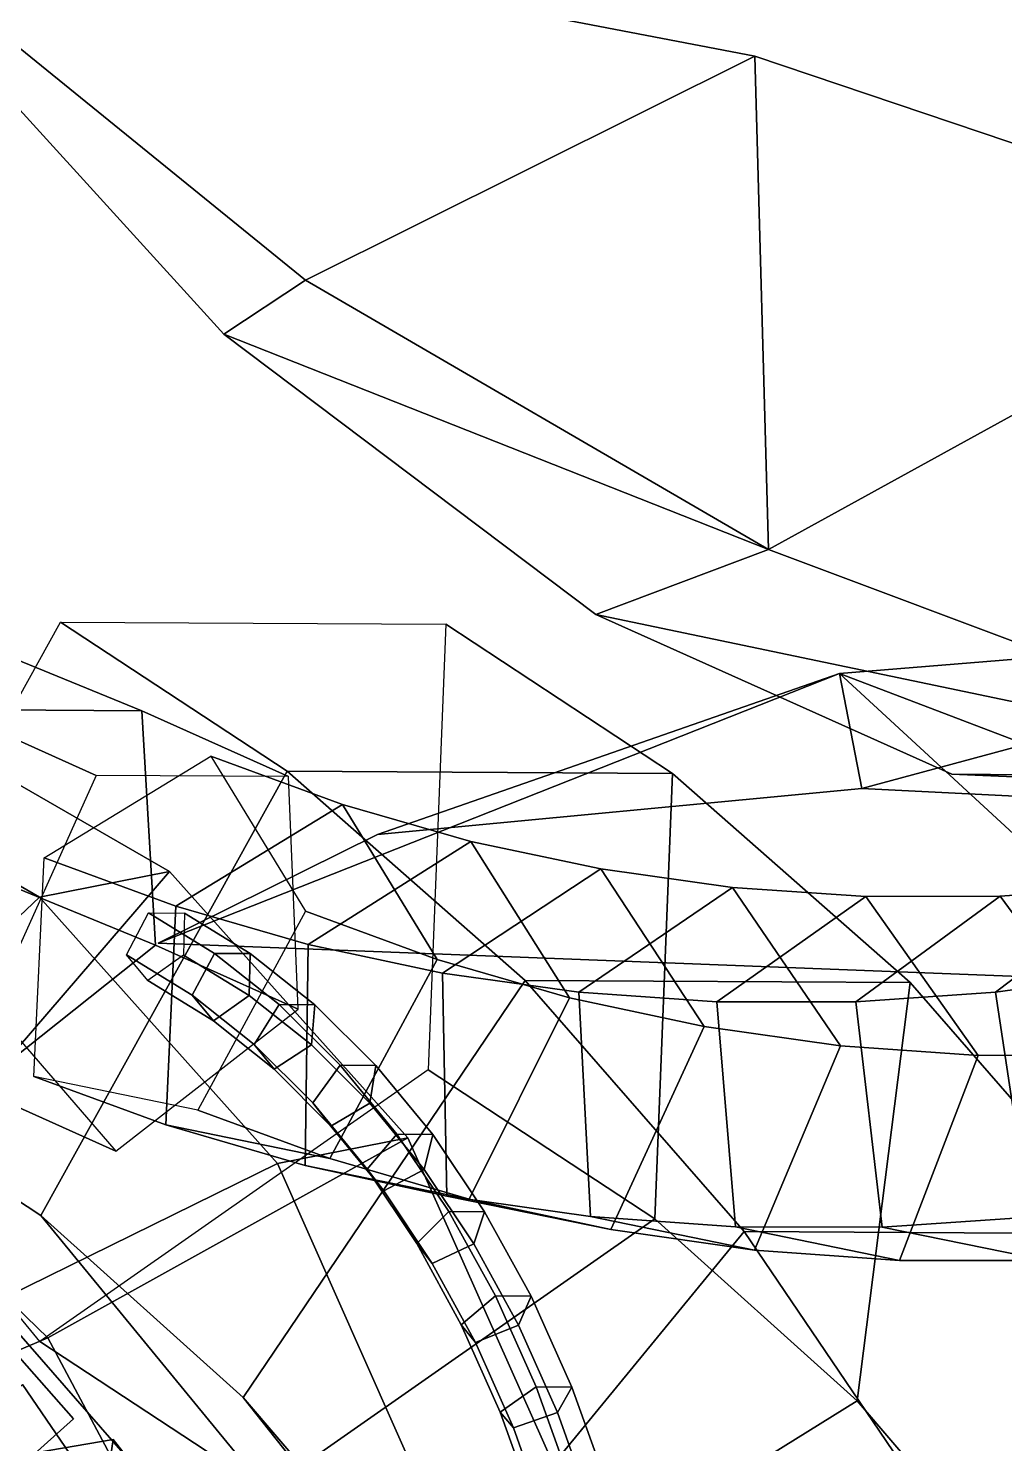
# Model space of a CAD drawing. Header units: metres. Extents: x -219 to 389, y -251 to 301.
# Drawn here: x 284.36 to 294.67, y -23.81 to -8.87 of the extents above; entities that cross this region are included whole.
import ezdxf

# ---------------------------------------------------------------- set-up
doc = ezdxf.new("R2010")
doc.units = ezdxf.units.M

msp = doc.modelspace()

# ---------------------------------------------------------------- linework, layer by layer
at = {"layer": 'Breeder_2Pdcel', "color": 3}
for points in [[(285.8521, -17.7699, 783.7935), (282.6245, -15.9078, 783.0243), (280.9627, -20.1652, 780.7407), (282.9583, -21.1325, 781.2147)], [(284.4799, -18.03974, 788.8207), (281.2583, -16.1765, 788.0296), (282.6245, -15.9078, 783.0243), (285.8521, -17.7699, 783.7935)], [(280.7711, -21.5626, 789.2279), (278.785, -20.5934, 788.719), (281.2583, -16.1765, 788.0296), (284.4799, -18.03974, 788.8207)], [(288.3694, -20.5807, 784.3179), (285.8521, -17.7699, 783.7935), (282.9583, -21.1325, 781.2147), (284.5678, -22.6916, 781.5515)], [(286.9913, -20.8517, 789.3671), (284.4799, -18.03974, 788.8207), (285.8521, -17.7699, 783.7935), (288.3694, -20.5807, 784.3179)], [(282.371, -23.1235, 789.5997), (280.7711, -21.5626, 789.2279), (284.4799, -18.03974, 788.8207), (286.9913, -20.8517, 789.3671)], [(289.9204, -24.05843, 784.5428), (288.3694, -20.5807, 784.3179), (284.5678, -22.6916, 781.5515), (285.63, -24.6842, 781.7155)], [(288.5363, -24.3306, 789.614), (286.9913, -20.8517, 789.3671), (288.3694, -20.5807, 784.3179), (289.9204, -24.05843, 784.5428)], [(283.4237, -25.1181, 789.7988), (282.371, -23.1235, 789.5997), (286.9913, -20.8517, 789.3671), (288.5363, -24.3306, 789.614)], [(284.5678, -22.6916, 781.5515), (282.9583, -21.1325, 781.2147), (279.8362, -23.4631, 784.5541), (280.8818, -24.2541, 784.797)], [(285.63, -24.6842, 781.7155), (284.5678, -22.6916, 781.5515), (280.8818, -24.2541, 784.797), (281.6378, -25.3354, 784.9453)]]:
    msp.add_3dface(points, dxfattribs=at)
at = {"layer": 'Breeder_2Pdncle', "color": 3}
for points in [[(284.7042, -15.1393, 798.2482), (287.0952, -16.7127, 800.9146), (284.4942, -21.3998, 800.481), (282.1032, -19.8263, 797.8146)], [(288.7691, -15.1615, 794.5899), (291.1601, -16.735, 797.2562), (287.0952, -16.7127, 800.9146), (284.7042, -15.1393, 798.2482)], [(288.5826, -19.8618, 791.9834), (290.9736, -21.4353, 794.6497), (291.1601, -16.735, 797.2562), (288.7691, -15.1615, 794.5899)], [(287.0952, -16.7127, 800.9146), (289.6064, -18.9197, 803.7183), (286.6323, -23.3191, 802.8683), (284.4942, -21.3998, 800.481)], [(291.1601, -16.735, 797.2562), (293.6713, -18.942, 800.06), (289.6064, -18.9197, 803.7183), (287.0952, -16.7127, 800.9146)], [(290.9736, -21.4353, 794.6497), (293.1117, -23.3545, 797.0371), (293.6713, -18.942, 800.06), (291.1601, -16.735, 797.2562)], [(289.6064, -18.9197, 803.7183), (291.9166, -21.5708, 806.3014), (288.5959, -25.6162, 805.0643), (286.6323, -23.3191, 802.8683)], [(293.6713, -18.942, 800.06), (295.9815, -21.5931, 802.6431), (291.9166, -21.5708, 806.3014), (289.6064, -18.9197, 803.7183)], [(293.1117, -23.3545, 797.0371), (295.0753, -25.6517, 799.233), (295.9815, -21.5931, 802.6431), (293.6713, -18.942, 800.06)], [(282.1032, -19.8263, 797.8146), (284.4942, -21.3998, 800.481), (286.8775, -24.3018, 796.6313), (284.4865, -22.7283, 793.965)], [(284.4865, -22.7283, 793.965), (286.8775, -24.3018, 796.6313), (290.9736, -21.4353, 794.6497), (288.5826, -19.8618, 791.9834)], [(284.4942, -21.3998, 800.481), (286.6323, -23.3191, 802.8683), (288.7863, -26.04426, 798.7628), (286.8775, -24.3018, 796.6313)], [(286.8775, -24.3018, 796.6313), (288.7863, -26.04426, 798.7628), (293.1117, -23.3545, 797.0371), (290.9736, -21.4353, 794.6497)], [(291.9166, -21.5708, 806.3014), (293.991, -24.6262, 808.6249), (290.3557, -28.2566, 807.0356), (288.5959, -25.6162, 805.0643)], [(295.9815, -21.5931, 802.6431), (298.0559, -24.6485, 804.9666), (293.991, -24.6262, 808.6249), (291.9166, -21.5708, 806.3014)], [(286.6323, -23.3191, 802.8683), (288.5959, -25.6162, 805.0643), (290.537, -28.1238, 800.7208), (288.7863, -26.04426, 798.7628)], [(288.7863, -26.04426, 798.7628), (290.537, -28.1238, 800.7208), (295.0753, -25.6517, 799.233), (293.1117, -23.3545, 797.0371)]]:
    msp.add_3dface(points, dxfattribs=at)
at = {"layer": 'Breeder_2Petal1', "color": 3}
for points in [[(278.5061, -29.2297, 771.7657), (281.6749, -19.6808, 772.9276), (285.365, -23.9092, 770.0188)], [(278.5061, -29.2297, 771.7657), (285.365, -23.9092, 770.0188), (281.6749, -19.6808, 772.9276)], [(278.5061, -29.2297, 771.7657), (284.8398, -23.5458, 768.9239), (282.0882, -20.426, 773.7292)], [(278.5061, -29.2297, 771.7657), (282.0882, -20.426, 773.7292), (284.8398, -23.5458, 768.9239)], [(278.5061, -29.2297, 771.7657), (284.3037, -23.1838, 777.4584), (286.9665, -27.0851, 773.2576)], [(278.5061, -29.2297, 771.7657), (286.9665, -27.0851, 773.2576), (284.3037, -23.1838, 777.4584)], [(283.7969, -33.6497, 794.8663), (278.4498, -24.927, 784.6623), (285.2585, -23.7641, 793.2198)], [(283.7969, -33.6497, 794.8663), (285.2585, -23.7641, 793.2198), (278.4498, -24.927, 784.6623)], [(283.7969, -33.6497, 794.8663), (285.2585, -23.7641, 793.2198), (287.3496, -26.4277, 798.5573)], [(283.7969, -33.6497, 794.8663), (287.3496, -26.4277, 798.5573), (285.2585, -23.7641, 793.2198)]]:
    msp.add_3dface(points, dxfattribs=at)
at = {"layer": 'Breeder_Intrnd', "color": 3}
for points in [[(284.0034, -15.4368, 791.3419), (285.5617, -16.07347, 793.0771), (283.531, -16.06235, 794.9047), (281.9727, -15.4257, 793.1694)], [(284.1881, -17.9265, 790.3493), (285.7057, -18.5473, 792.0394), (285.5617, -16.07347, 793.0771), (284.0034, -15.4368, 791.3419)], [(283.531, -16.06235, 794.9047), (285.0781, -16.756, 796.6281), (283.9756, -19.206, 796.6309), (282.4688, -18.5296, 794.9525)], [(285.5617, -16.07347, 793.0771), (287.1089, -16.7671, 794.8005), (285.0781, -16.756, 796.6281), (283.531, -16.06235, 794.9047)], [(285.7057, -18.5473, 792.0394), (287.2126, -19.2237, 793.7177), (287.1089, -16.7671, 794.8005), (285.5617, -16.07347, 793.0771)], [(286.2898, -16.5525, 795.4807), (287.6807, -17.06369, 797.0065), (285.92, -18.1358, 798.2524), (284.5291, -17.6246, 796.7266)], [(287.288, -18.189, 794.0223), (288.679, -18.7002, 795.5481), (287.6807, -17.06369, 797.0065), (286.2898, -16.5525, 795.4807)], [(287.6807, -17.06369, 797.0065), (289.0316, -17.4522, 798.4656), (287.3166, -18.5393, 799.7614), (285.92, -18.1358, 798.2524)], [(288.679, -18.7002, 795.5481), (290.0755, -19.1038, 797.0571), (289.0316, -17.4522, 798.4656), (287.6807, -17.06369, 797.0065)], [(289.0316, -17.4522, 798.4656), (290.4043, -17.7437, 799.927), (288.7359, -18.8426, 801.2726), (287.3166, -18.5393, 799.7614)], [(290.0755, -19.1038, 797.0571), (291.4948, -19.407, 798.5684), (290.4043, -17.7437, 799.927), (289.0316, -17.4522, 798.4656)], [(284.5291, -17.6246, 796.7266), (285.92, -18.1358, 798.2524), (285.8137, -20.445, 797.5756), (284.4228, -19.9338, 796.0499)], [(290.4043, -17.7437, 799.927), (291.7957, -17.9376, 801.387), (290.1745, -19.04488, 802.7825), (288.7359, -18.8426, 801.2726)], [(291.4948, -19.407, 798.5684), (292.9334, -19.6093, 800.0782), (291.7957, -17.9376, 801.387), (290.4043, -17.7437, 799.927)], [(296.0478, -17.9297, 805.7234), (297.4799, -17.7306, 807.1428), (296.0523, -18.8378, 808.7358), (294.5714, -19.042, 807.2676)], [(282.3126, -19.4456, 791.5295), (283.8052, -20.0567, 793.1917), (285.7057, -18.5473, 792.0394), (284.1881, -17.9265, 790.3493)], [(291.7957, -17.9376, 801.387), (293.2023, -18.03339, 802.842), (291.629, -19.1456, 804.2874), (290.1745, -19.04488, 802.7825)], [(293.2023, -18.03339, 802.842), (294.6208, -18.03075, 804.2886), (293.0958, -19.1446, 805.7836), (291.629, -19.1456, 804.2874)], [(292.9334, -19.6093, 800.0782), (294.3879, -19.7101, 801.5831), (293.2023, -18.03339, 802.842), (291.7957, -17.9376, 801.387)], [(294.6208, -18.03075, 804.2886), (296.0478, -17.9297, 805.7234), (294.5714, -19.042, 807.2676), (293.0958, -19.1446, 805.7836)], [(294.3879, -19.7101, 801.5831), (295.8547, -19.7091, 803.0794), (294.6208, -18.03075, 804.2886), (293.2023, -18.03339, 802.842)], [(295.8547, -19.7091, 803.0794), (297.3303, -19.6064, 804.5634), (296.0478, -17.9297, 805.7234), (294.6208, -18.03075, 804.2886)], [(285.92, -18.1358, 798.2524), (287.3166, -18.5393, 799.7614), (287.2847, -20.8729, 799.1656), (285.8137, -20.445, 797.5756)], [(286.1536, -20.2879, 794.3533), (287.5446, -20.7991, 795.8791), (288.679, -18.7002, 795.5481), (287.288, -18.189, 794.0223)], [(282.4688, -18.5296, 794.9525), (283.9756, -19.206, 796.6309), (285.2872, -20.7224, 794.8425), (283.8052, -20.0567, 793.1917)], [(283.8052, -20.0567, 793.1917), (285.2872, -20.7224, 794.8425), (287.2126, -19.2237, 793.7177), (285.7057, -18.5473, 792.0394)], [(287.3166, -18.5393, 799.7614), (288.7359, -18.8426, 801.2726), (288.7797, -21.1953, 800.7582), (287.2847, -20.8729, 799.1656)], [(287.5446, -20.7991, 795.8791), (289.0155, -21.2271, 797.4691), (290.0755, -19.1038, 797.0571), (288.679, -18.7002, 795.5481)], [(288.7359, -18.8426, 801.2726), (290.1745, -19.04488, 802.7825), (290.2952, -21.4112, 802.3494), (288.7797, -21.1953, 800.7582)], [(294.5714, -19.042, 807.2676), (296.0523, -18.8378, 808.7358), (296.4881, -21.2041, 808.6241), (294.9277, -21.4165, 807.0765)], [(289.0155, -21.2271, 797.4691), (290.5105, -21.5494, 799.0616), (291.4948, -19.407, 798.5684), (290.0755, -19.1038, 797.0571)], [(290.1745, -19.04488, 802.7825), (291.629, -19.1456, 804.2874), (291.8275, -21.5201, 803.9354), (290.2952, -21.4112, 802.3494)], [(293.0958, -19.1446, 805.7836), (294.5714, -19.042, 807.2676), (294.9277, -21.4165, 807.0765), (293.3729, -21.5219, 805.5123)], [(291.629, -19.1456, 804.2874), (293.0958, -19.1446, 805.7836), (293.3729, -21.5219, 805.5123), (291.8275, -21.5201, 803.9354)], [(290.5105, -21.5494, 799.0616), (292.026, -21.7653, 800.6528), (292.9334, -19.6093, 800.0782), (291.4948, -19.407, 798.5684)], [(292.026, -21.7653, 800.6528), (293.5583, -21.8743, 802.2388), (294.3879, -19.7101, 801.5831), (292.9334, -19.6093, 800.0782)], [(293.5583, -21.8743, 802.2388), (295.1037, -21.876, 803.8158), (295.8547, -19.7091, 803.0794), (294.3879, -19.7101, 801.5831)], [(284.4228, -19.9338, 796.0499), (285.8137, -20.445, 797.5756), (287.5446, -20.7991, 795.8791), (286.1536, -20.2879, 794.3533)], [(285.8137, -20.445, 797.5756), (287.2847, -20.8729, 799.1656), (289.0155, -21.2271, 797.4691), (287.5446, -20.7991, 795.8791)], [(287.2847, -20.8729, 799.1656), (288.7797, -21.1953, 800.7582), (290.5105, -21.5494, 799.0616), (289.0155, -21.2271, 797.4691)], [(288.7797, -21.1953, 800.7582), (290.2952, -21.4112, 802.3494), (292.026, -21.7653, 800.6528), (290.5105, -21.5494, 799.0616)], [(290.2952, -21.4112, 802.3494), (291.8275, -21.5201, 803.9354), (293.5583, -21.8743, 802.2388), (292.026, -21.7653, 800.6528)], [(293.3729, -21.5219, 805.5123), (294.9277, -21.4165, 807.0765), (296.6585, -21.7706, 805.3799), (295.1037, -21.876, 803.8158)], [(291.8275, -21.5201, 803.9354), (293.3729, -21.5219, 805.5123), (295.1037, -21.876, 803.8158), (293.5583, -21.8743, 802.2388)]]:
    msp.add_3dface(points, dxfattribs=at)
at = {"layer": 'Breeder_Petiole', "color": 3}
for points in [[(285.6334, -18.2076, 795.5919), (286.3276, -18.6343, 796.3659), (286.0929, -19.07478, 796.3336), (285.3987, -18.6481, 795.5596)], [(286.0114, -18.2097, 795.2517), (286.7057, -18.6363, 796.0257), (286.3276, -18.6343, 796.3659), (285.6334, -18.2076, 795.5919)], [(286.0013, -18.6514, 795.0173), (286.6955, -19.07808, 795.7913), (286.7057, -18.6363, 796.0257), (286.0114, -18.2097, 795.2517)], [(285.3987, -18.6481, 795.5596), (286.0929, -19.07478, 796.3336), (286.319, -19.3474, 795.9805), (285.6247, -18.9208, 795.2065)], [(285.6247, -18.9208, 795.2065), (286.319, -19.3474, 795.9805), (286.6955, -19.07808, 795.7913), (286.0013, -18.6514, 795.0173)], [(286.3276, -18.6343, 796.3659), (287.0106, -19.1751, 797.1281), (286.7476, -19.5957, 797.0642), (286.0929, -19.07478, 796.3336)], [(286.7057, -18.6363, 796.0257), (287.3886, -19.1772, 796.7878), (287.0106, -19.1751, 797.1281), (286.3276, -18.6343, 796.3659)], [(286.6955, -19.07808, 795.7913), (287.3502, -19.599, 796.5219), (287.3886, -19.1772, 796.7878), (286.7057, -18.6363, 796.0257)], [(286.0929, -19.07478, 796.3336), (286.7476, -19.5957, 797.0642), (286.9563, -19.8562, 796.6917), (286.319, -19.3474, 795.9805)], [(286.319, -19.3474, 795.9805), (286.9563, -19.8562, 796.6917), (287.3502, -19.599, 796.5219), (286.6955, -19.07808, 795.7913)], [(287.0106, -19.1751, 797.1281), (287.6544, -19.8136, 797.8474), (287.3646, -20.2103, 797.7536), (286.7476, -19.5957, 797.0642)], [(287.3886, -19.1772, 796.7878), (288.0325, -19.8157, 797.5072), (287.6544, -19.8136, 797.8474), (287.0106, -19.1751, 797.1281)], [(287.3502, -19.599, 796.5219), (287.9672, -20.2136, 797.2113), (288.0325, -19.8157, 797.5072), (287.3886, -19.1772, 796.7878)], [(286.7476, -19.5957, 797.0642), (287.3646, -20.2103, 797.7536), (287.5568, -20.4561, 797.3627), (286.9563, -19.8562, 796.6917)], [(286.9563, -19.8562, 796.6917), (287.5568, -20.4561, 797.3627), (287.9672, -20.2136, 797.2113), (287.3502, -19.599, 796.5219)], [(287.6544, -19.8136, 797.8474), (288.2531, -20.5437, 798.517), (287.9381, -20.9126, 798.3951), (287.3646, -20.2103, 797.7536)], [(288.0325, -19.8157, 797.5072), (288.6311, -20.5457, 798.1768), (288.2531, -20.5437, 798.517), (287.6544, -19.8136, 797.8474)], [(287.9672, -20.2136, 797.2113), (288.5407, -20.9159, 797.8528), (288.6311, -20.5457, 798.1768), (288.0325, -19.8157, 797.5072)], [(287.3646, -20.2103, 797.7536), (287.9381, -20.9126, 798.3951), (288.1149, -21.1413, 797.987), (287.5568, -20.4561, 797.3627)], [(287.5568, -20.4561, 797.3627), (288.1149, -21.1413, 797.987), (288.5407, -20.9159, 797.8528), (287.9672, -20.2136, 797.2113)], [(288.2531, -20.5437, 798.517), (288.8007, -21.3583, 799.1304), (288.4626, -21.6959, 798.9826), (287.9381, -20.9126, 798.3951)], [(288.6311, -20.5457, 798.1768), (289.1787, -21.3603, 798.7902), (288.8007, -21.3583, 799.1304), (288.2531, -20.5437, 798.517)], [(288.5407, -20.9159, 797.8528), (289.0652, -21.6992, 798.4403), (289.1787, -21.3603, 798.7902), (288.6311, -20.5457, 798.1768)], [(287.9381, -20.9126, 798.3951), (288.4626, -21.6959, 798.9826), (288.6251, -21.9054, 798.5585), (288.1149, -21.1413, 797.987)], [(288.1149, -21.1413, 797.987), (288.6251, -21.9054, 798.5585), (289.0652, -21.6992, 798.4403), (288.5407, -20.9159, 797.8528)], [(288.8007, -21.3583, 799.1304), (289.292, -22.2495, 799.6818), (288.9329, -22.5526, 799.5104), (288.4626, -21.6959, 798.9826)], [(289.1787, -21.3603, 798.7902), (289.67, -22.2516, 799.3416), (289.292, -22.2495, 799.6818), (288.8007, -21.3583, 799.1304)], [(289.0652, -21.6992, 798.4403), (289.5355, -22.5559, 798.9681), (289.67, -22.2516, 799.3416), (289.1787, -21.3603, 798.7902)], [(288.4626, -21.6959, 798.9826), (288.9329, -22.5526, 799.5104), (289.0826, -22.7409, 799.0719), (288.6251, -21.9054, 798.5585)], [(288.6251, -21.9054, 798.5585), (289.0826, -22.7409, 799.0719), (289.5355, -22.5559, 798.9681), (289.0652, -21.6992, 798.4403)], [(289.292, -22.2495, 799.6818), (289.7223, -23.2089, 800.1658), (289.3446, -23.4745, 799.9735), (288.9329, -22.5526, 799.5104)], [(289.67, -22.2516, 799.3416), (290.1003, -23.211, 799.8256), (289.7223, -23.2089, 800.1658), (289.292, -22.2495, 799.6818)], [(289.5355, -22.5559, 798.9681), (289.9472, -23.4778, 799.4312), (290.1003, -23.211, 799.8256), (289.67, -22.2516, 799.3416)], [(288.9329, -22.5526, 799.5104), (289.3446, -23.4745, 799.9735), (289.4828, -23.6397, 799.5221), (289.0826, -22.7409, 799.0719)], [(289.0826, -22.7409, 799.0719), (289.4828, -23.6397, 799.5221), (289.9472, -23.4778, 799.4312), (289.5355, -22.5559, 798.9681)], [(289.7223, -23.2089, 800.1658), (290.0874, -24.2271, 800.5776), (289.6937, -24.4526, 800.3673), (289.3446, -23.4745, 799.9735)], [(290.1003, -23.211, 799.8256), (290.4655, -24.2292, 800.2374), (290.0874, -24.2271, 800.5776), (289.7223, -23.2089, 800.1658)], [(289.9472, -23.4778, 799.4312), (290.2962, -24.4559, 799.825), (290.4655, -24.2292, 800.2374), (290.1003, -23.211, 799.8256)], [(289.3446, -23.4745, 799.9735), (289.6937, -24.4526, 800.3673), (289.822, -24.5932, 799.9048), (289.4828, -23.6397, 799.5221)], [(289.4828, -23.6397, 799.5221), (289.822, -24.5932, 799.9048), (290.2962, -24.4559, 799.825), (289.9472, -23.4778, 799.4312)]]:
    msp.add_3dface(points, dxfattribs=at)
at = {"layer": 'Breeder_Stipule', "color": 3}
for points in [[(287.2883, -11.5293, 832.858), (286.4273, -12.1009, 828.1151), (282.0129, -7.2457, 836.6092)], [(287.2883, -11.5293, 832.858), (282.0129, -7.2457, 836.6092), (286.4273, -12.1009, 828.1151)], [(292.0292, -9.1677, 832.0025), (287.2883, -11.5293, 832.858), (282.0129, -7.2457, 836.6092)], [(292.0292, -9.1677, 832.0025), (282.0129, -7.2457, 836.6092), (287.2883, -11.5293, 832.858)], [(292.0292, -9.1677, 832.0025), (292.1734, -14.3712, 828.9171), (287.2883, -11.5293, 832.858)], [(292.0292, -9.1677, 832.0025), (287.2883, -11.5293, 832.858), (292.1734, -14.3712, 828.9171)], [(292.0292, -9.1677, 832.0025), (297.9864, -11.1751, 828.3965), (292.1734, -14.3712, 828.9171)], [(292.0292, -9.1677, 832.0025), (292.1734, -14.3712, 828.9171), (297.9864, -11.1751, 828.3965)], [(292.1734, -14.3712, 828.9171), (297.9864, -11.1751, 828.3965), (298.5973, -16.7832, 822.3637)], [(292.1734, -14.3712, 828.9171), (298.5973, -16.7832, 822.3637), (297.9864, -11.1751, 828.3965)], [(292.1734, -14.3712, 828.9171), (286.4273, -12.1009, 828.1151), (287.2883, -11.5293, 832.858)], [(292.1734, -14.3712, 828.9171), (287.2883, -11.5293, 832.858), (286.4273, -12.1009, 828.1151)], [(292.1734, -14.3712, 828.9171), (290.3534, -15.05767, 822.1966), (286.4273, -12.1009, 828.1151)], [(292.1734, -14.3712, 828.9171), (286.4273, -12.1009, 828.1151), (290.3534, -15.05767, 822.1966)], [(298.5973, -16.7832, 822.3637), (290.3534, -15.05767, 822.1966), (292.1734, -14.3712, 828.9171)], [(298.5973, -16.7832, 822.3637), (292.1734, -14.3712, 828.9171), (290.3534, -15.05767, 822.1966)], [(298.5973, -16.7832, 822.3637), (294.1096, -16.7422, 817.242), (290.3534, -15.05767, 822.1966)], [(298.5973, -16.7832, 822.3637), (290.3534, -15.05767, 822.1966), (294.1096, -16.7422, 817.242)], [(292.9237, -15.6795, 788.969), (293.1598, -16.8929, 780.636), (299.7073, -15.1281, 782.3576)], [(292.9237, -15.6795, 788.969), (299.7073, -15.1281, 782.3576), (293.1598, -16.8929, 780.636)], [(299.7073, -15.1281, 782.3576), (300.5846, -18.5992, 787.9664), (292.9237, -15.6795, 788.969)], [(299.7073, -15.1281, 782.3576), (292.9237, -15.6795, 788.969), (300.5846, -18.5992, 787.9664)], [(299.7073, -15.1281, 782.3576), (293.1598, -16.8929, 780.636), (299.6313, -17.2182, 776.489)], [(299.7073, -15.1281, 782.3576), (299.6313, -17.2182, 776.489), (293.1598, -16.8929, 780.636)], [(285.7343, -18.5258, 795.3259), (288.0495, -17.3788, 784.5275), (292.9237, -15.6795, 788.969)], [(285.7343, -18.5258, 795.3259), (292.9237, -15.6795, 788.969), (288.0495, -17.3788, 784.5275)], [(292.9237, -15.6795, 788.969), (296.4637, -18.9427, 793.3162), (285.7343, -18.5258, 795.3259)], [(292.9237, -15.6795, 788.969), (285.7343, -18.5258, 795.3259), (296.4637, -18.9427, 793.3162)], [(292.9237, -15.6795, 788.969), (288.0495, -17.3788, 784.5275), (293.1598, -16.8929, 780.636)], [(292.9237, -15.6795, 788.969), (293.1598, -16.8929, 780.636), (288.0495, -17.3788, 784.5275)], [(292.9237, -15.6795, 788.969), (300.5846, -18.5992, 787.9664), (296.4637, -18.9427, 793.3162)], [(292.9237, -15.6795, 788.969), (296.4637, -18.9427, 793.3162), (300.5846, -18.5992, 787.9664)], [(304.8797, -17.2034, 814.582), (294.1096, -16.7422, 817.242), (298.5973, -16.7832, 822.3637)], [(304.8797, -17.2034, 814.582), (298.5973, -16.7832, 822.3637), (294.1096, -16.7422, 817.242)]]:
    msp.add_3dface(points, dxfattribs=at)

doc.saveas('drawing.dxf')
